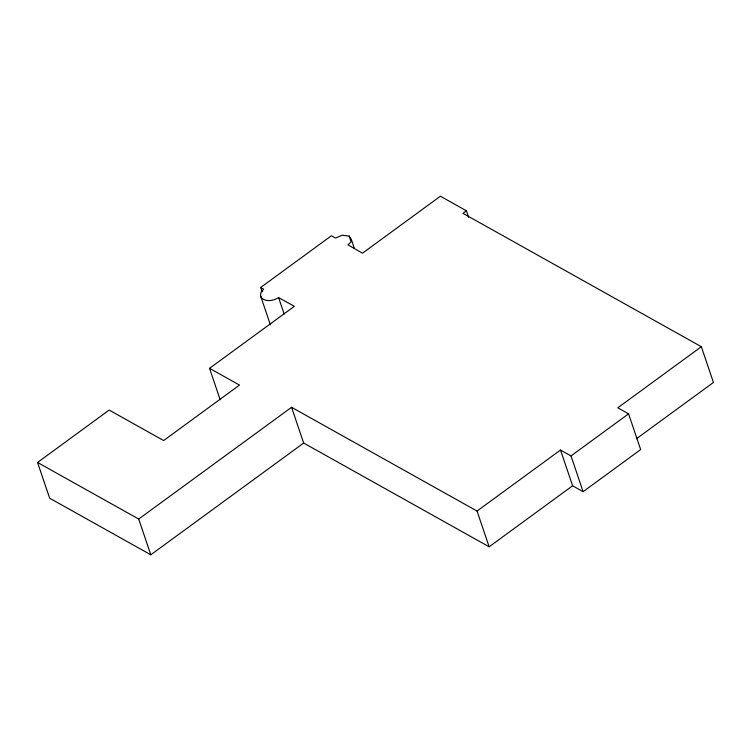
<?xml version="1.0" encoding="UTF-8"?>
<svg xmlns="http://www.w3.org/2000/svg" width="751" height="751" viewBox="0 0 751 751"><rect width="100%" height="100%" fill="white"/><g stroke="black" fill="none" stroke-linecap="round" stroke-linejoin="round"><path stroke-width="1.13" d="M270.398 324.854L260.494 295.612L260.935 292.411L263.61 289.182L260.663 287.473L331.407 235.748L335.528 238.029L342.24 235.213L349.187 236.086L351.449 239.776L354.378 248.44M351.449 239.776L350.773 242.132L347.929 244.854L362.48 253.19L440.415 196.208L466.427 210.796L468.633 217.302M636.454 438.734L713.45 382.456L701.35 346.709L617.782 407.802L628.568 413.839L640.669 449.577L583.105 491.68L572.609 485.775L489.145 546.803L303.667 443.034L150.801 554.792L49.65 498.204L37.55 462.466L109.167 410.065L163.643 440.546L239.503 385.075L209.538 368.319L294.364 306.314L278.612 297.621C273.28 300.682 266.314 302.343 261.31 297.79L260.494 295.612M37.55 462.466L138.7 519.044L291.566 407.286L477.054 511.055L489.145 546.803M477.054 511.055L560.509 450.037L571.013 455.932L583.105 491.68M571.013 455.932L628.568 413.839M466.427 210.796L462.954 213.34L701.35 346.709M560.509 450.037L572.609 485.775M349.187 236.086L350.651 240.414M278.612 297.621L284.103 313.871M260.663 287.473L262.137 291.81M291.566 407.286L303.667 443.034M209.538 368.319L220.165 399.729M138.7 519.044L150.801 554.792"/></g></svg>
